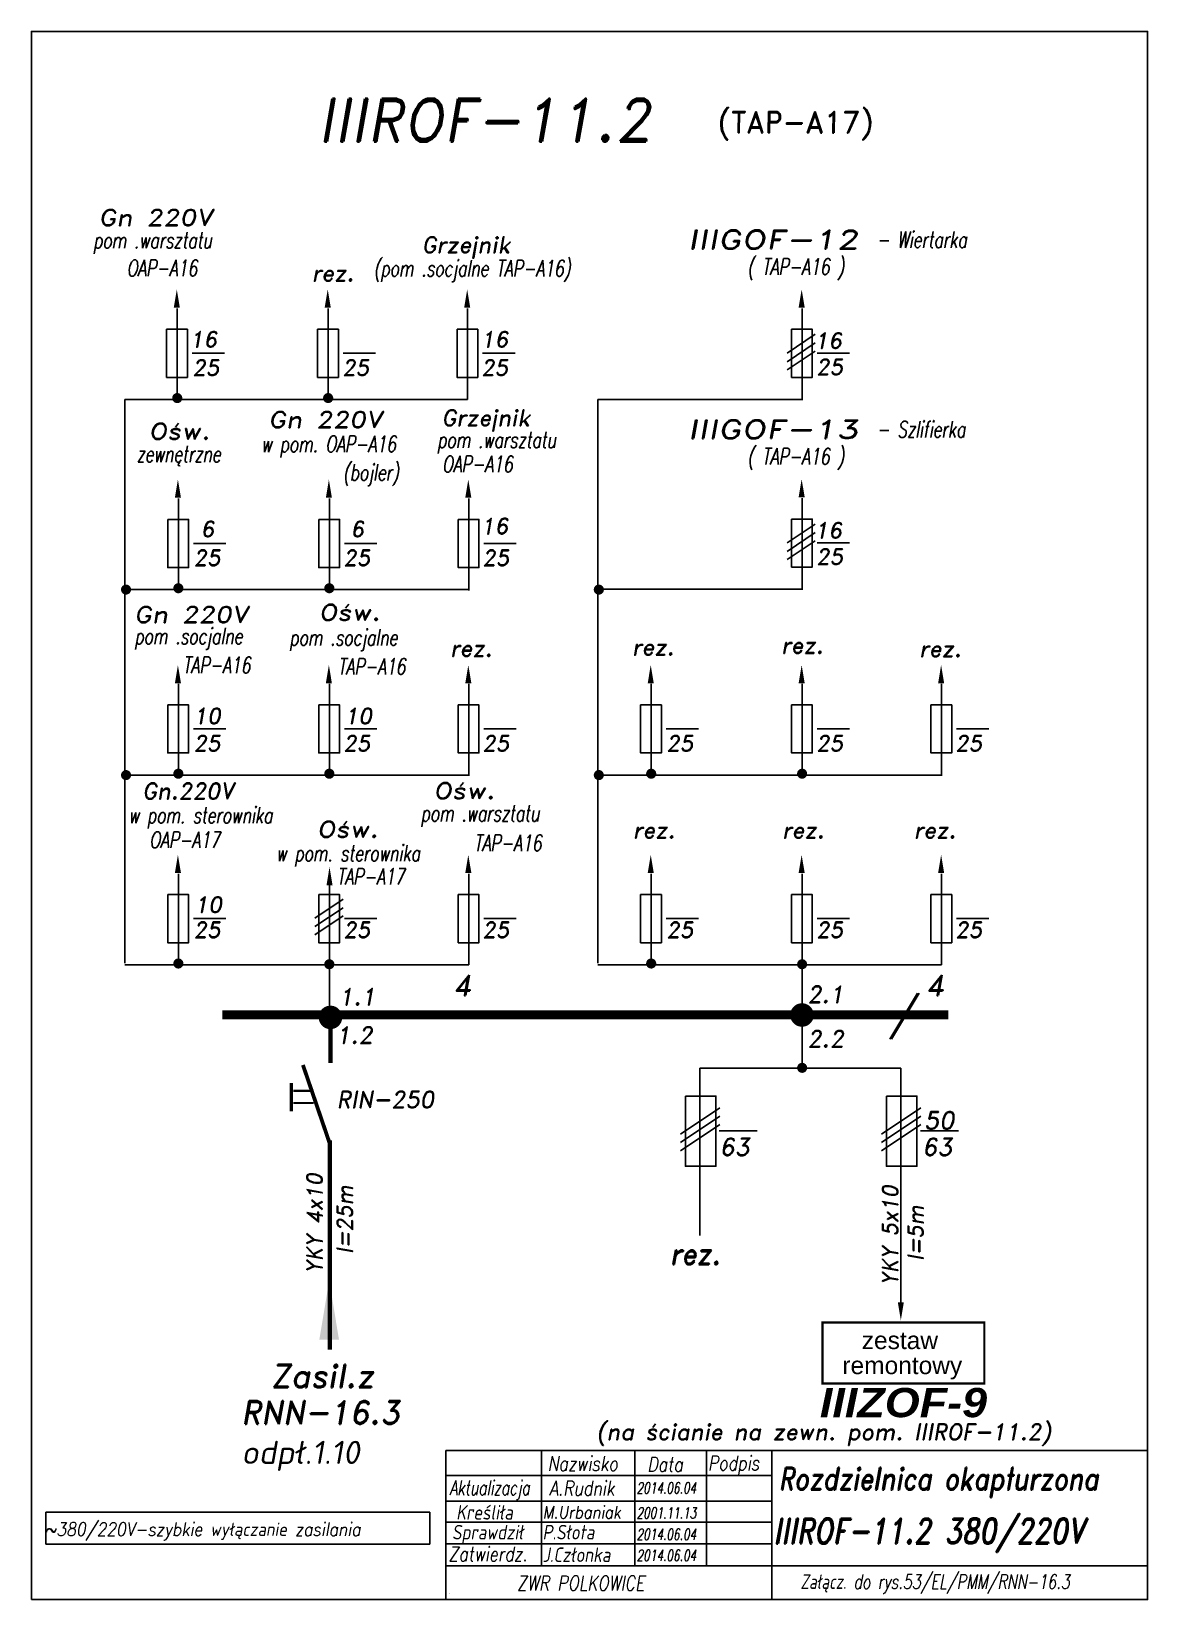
# Model space of a CAD drawing. Header units: millimetres. Extents: x 0 to 210, y 0 to 295.
import ezdxf

# ---------------------------------------------------------------- set-up
doc = ezdxf.new("R2010")
doc.units = ezdxf.units.MM
doc.layers.add('LINIE', color=4, linetype='Continuous')
doc.layers.add('rozdz.rnn-16.3', color=7, linetype='Continuous', lineweight=30)
doc.styles.add('ROMAND', font='romand', dxfattribs={"oblique": 15, "height": 4})
doc.styles.add('ROMANS', font='romans', dxfattribs={"oblique": 15, "height": 3})
doc.styles.add('styl1', font='arial.ttf', dxfattribs={"width": 0.8, "oblique": 10, "height": 2.8})
doc.styles.add('styl2', font='arialbi.ttf')

msp = doc.modelspace()

# ---------------------------------------------------------------- linework, layer by layer
at = {"color": 7}
for p, q in [((27.44, 242.9), (27.44, 225.61)), ((55.84, 242.9), (55.84, 225.61)), ((82.07, 242.9), (82.07, 225.76)), ((145, 242.9), (145, 225.61)), ((147.47, 238.02), (142.17, 234.47)), ((147.47, 236.41), (142.17, 232.86)), ((30.26, 234.46), (36.36, 234.46)), ((58.66, 234.46), (64.76, 234.46)), ((84.89, 234.46), (90.99, 234.46)), ((147.47, 234.87), (142.17, 231.33)), ((147.82, 234.46), (153.92, 234.46)), ((17.59, 225.76), (82.07, 225.76)), ((17.59, 225.76), (17.59, 188.55)), ((106.54, 225.76), (145, 225.76)), ((106.54, 225.76), (106.54, 188.55)), ((27.66, 207.13), (27.66, 189.84)), ((56.06, 207.13), (56.06, 189.84)), ((82.29, 207.13), (82.29, 189.84)), ((145, 207.21), (145, 189.92)), ((147.47, 202.32), (142.17, 198.78)), ((147.47, 200.72), (142.17, 197.17)), ((30.48, 198.69), (36.58, 198.69)), ((58.88, 198.69), (64.97, 198.69)), ((85.11, 198.69), (91.21, 198.69)), ((147.47, 199.18), (142.17, 195.64)), ((147.82, 198.77), (153.92, 198.77)), ((17.59, 190.12), (17.59, 119.7)), ((17.59, 189.99), (82.41, 189.99)), ((106.54, 190.12), (106.54, 119.7)), ((106.54, 190.07), (145, 190.07)), ((27.66, 172.24), (27.66, 154.96)), ((56.06, 172.24), (56.06, 154.96)), ((82.29, 172.24), (82.29, 154.96)), ((116.6, 172.24), (116.6, 154.96)), ((145, 172.24), (145, 154.96)), ((171.23, 172.24), (171.23, 154.96)), ((30.48, 163.8), (36.58, 163.8)), ((58.88, 163.8), (64.97, 163.8)), ((85.11, 163.8), (91.21, 163.8)), ((119.43, 163.8), (125.52, 163.8)), ((147.82, 163.8), (153.92, 163.8)), ((174.06, 163.8), (180.15, 163.8)), ((17.59, 155.1), (82.41, 155.1)), ((106.54, 155.1), (171.35, 155.1)), ((27.66, 136.54), (27.66, 119.26)), ((56.06, 136.54), (56.06, 110)), ((82.29, 136.54), (82.29, 119.4)), ((116.6, 136.54), (116.6, 119.26)), ((145, 136.54), (145, 99.97)), ((171.23, 136.54), (171.23, 119.4)), ((58.63, 131.75), (53.34, 128.21)), ((58.63, 130.14), (53.34, 126.6)), ((30.48, 128.1), (36.58, 128.1)), ((58.63, 128.61), (53.34, 125.06)), ((58.88, 128.1), (64.97, 128.1)), ((85.11, 128.1), (91.21, 128.1)), ((119.43, 128.1), (125.52, 128.1)), ((147.82, 128.1), (153.92, 128.1)), ((174.06, 128.1), (180.15, 128.1)), ((17.59, 119.4), (82.29, 119.4)), ((106.54, 119.4), (171.23, 119.4)), ((166.73, 114.11), (161.53, 105.45)), ((167.02, 114.11), (161.82, 105.45)), ((167.02, 114.11), (161.82, 105.45)), ((125.75, 99.97), (163.59, 99.97)), ((125.75, 99.97), (125.75, 68.5)), ((163.59, 99.97), (163.59, 55.22)), ((49.33, 95.74), (53.05, 95.74)), ((49.33, 95.66), (53.05, 95.66)), ((49.33, 93.47), (53.05, 93.47)), ((49.33, 93.39), (53.05, 93.39)), ((129.5, 92.52), (122.1, 87.57)), ((167.32, 92.52), (159.91, 87.57)), ((129.5, 90.92), (122.1, 85.96)), ((129.5, 89.38), (122.1, 84.42)), ((167.32, 90.92), (159.91, 85.96)), ((167.32, 89.38), (159.91, 84.42)), ((129.37, 88.18), (136.52, 88.18)), ((167.29, 88.18), (174.44, 88.18)), ((113.54, 28.08), (113.54, 6.37)), ((126.99, 28.08), (126.99, 6.37)), ((77.99, 23.35), (139.21, 23.35)), ((77.99, 18.51), (139.26, 18.51)), ((2.7, 10.43), (2.7, 16.43)), ((2.7, 16.43), (74.94, 16.43)), ((74.94, 16.43), (74.94, 10.43)), ((77.99, 14.56), (139.35, 14.56)), ((74.94, 10.43), (2.7, 10.43)), ((77.99, 10.52), (139.26, 10.52)), ((139.31, 6.84), (139.31, 0)), ((78.64, 1.07), (78.64, 1.07)), ((78.64, 1.07), (78.64, 1.07))]:
    msp.add_line(p, q, dxfattribs=at)
msp.add_lwpolyline([(0, 0), (210, 0), (210, 295), (0, 295)], close=True)
for points in [[(25.45, 238.96), (25.45, 229.92), (29.36, 229.92), (29.36, 238.96)], [(53.84, 238.96), (53.84, 229.92), (57.76, 229.92), (57.76, 238.96)], [(80.08, 238.96), (80.08, 229.92), (83.99, 229.92), (83.99, 238.96)], [(143.01, 238.96), (143.01, 229.92), (146.92, 229.92), (146.92, 238.96)], [(25.67, 203.19), (25.67, 194.14), (29.58, 194.14), (29.58, 203.19)], [(54.06, 203.19), (54.06, 194.14), (57.97, 194.14), (57.97, 203.19)], [(80.3, 203.19), (80.3, 194.14), (84.21, 194.14), (84.21, 203.19)], [(143.01, 203.27), (143.01, 194.23), (146.92, 194.23), (146.92, 203.27)], [(25.67, 168.31), (25.67, 159.26), (29.58, 159.26), (29.58, 168.31)], [(54.06, 168.31), (54.06, 159.26), (57.97, 159.26), (57.97, 168.31)], [(80.3, 168.31), (80.3, 159.26), (84.21, 159.26), (84.21, 168.31)], [(114.61, 168.31), (114.61, 159.26), (118.52, 159.26), (118.52, 168.31)], [(143.01, 168.31), (143.01, 159.26), (146.92, 159.26), (146.92, 168.31)], [(169.24, 168.31), (169.24, 159.26), (173.15, 159.26), (173.15, 168.31)], [(25.67, 132.61), (25.67, 123.56), (29.58, 123.56), (29.58, 132.61)], [(54.06, 132.61), (54.06, 123.56), (57.97, 123.56), (57.97, 132.61)], [(80.3, 132.61), (80.3, 123.56), (84.21, 123.56), (84.21, 132.61)], [(114.61, 132.61), (114.61, 123.56), (118.52, 123.56), (118.52, 132.61)], [(143.01, 132.61), (143.01, 123.56), (146.92, 123.56), (146.92, 132.61)], [(169.24, 132.61), (169.24, 123.56), (173.15, 123.56), (173.15, 132.61)], [(123.05, 94.73), (123.05, 81.52), (128.77, 81.52), (128.77, 94.73)], [(160.87, 94.73), (160.87, 81.52), (166.59, 81.52), (166.59, 94.73)]]:
    msp.add_lwpolyline(points, close=True, dxfattribs=at)
for points, const_width in [([(26.97, 226.02, 1), (27.92, 226.02, 1)], 0.948), ([(55.36, 226.02, 1), (56.31, 226.02, 1)], 0.948), ([(17.34, 189.99, 1), (18.28, 189.99, 1)], 0.948), ([(27.18, 190.25, 1), (28.13, 190.25, 1)], 0.948), ([(55.58, 190.25, 1), (56.53, 190.25, 1)], 0.948), ([(106.28, 189.99, 1), (107.23, 189.99, 1)], 0.948), ([(17.34, 155.1, 1), (18.28, 155.1, 1)], 0.948), ([(27.18, 155.36, 1), (28.13, 155.36, 1)], 0.948), ([(55.58, 155.36, 1), (56.53, 155.36, 1)], 0.948), ([(106.28, 155.1, 1), (107.23, 155.1, 1)], 0.948), ([(116.13, 155.36, 1), (117.08, 155.36, 1)], 0.948), ([(144.53, 155.36, 1), (145.47, 155.36, 1)], 0.948), ([(27.18, 119.66, 1), (28.13, 119.66, 1)], 0.948), ([(55.58, 119.52, 1), (56.53, 119.52, 1)], 0.948), ([(116.13, 119.66, 1), (117.08, 119.66, 1)], 0.948), ([(144.53, 119.52, 1), (145.47, 119.52, 1)], 0.948), ([(143.87, 109.97, 1), (146.08, 109.97, 1)], 2.21), ([(55.16, 109.52, 1), (57.37, 109.52, 1)], 2.21), ([(144.53, 100.03, 1), (145.47, 100.03, 1)], 0.948)]:
    msp.add_lwpolyline(points, format="xyb", close=True, dxfattribs=dict(at, const_width=const_width))
for points, const_width in [([(35.94, 110), (172.51, 110)], 1.71), ([(56.28, 100.95), (56.28, 110.15)], 0.81), ([(56.14, 85.78), (51.09, 100.57)], 0.72), ([(48.92, 97.2), (48.92, 91.85)], 0.63), ([(56.13, 47.01), (56.13, 86.39)], 0.81)]:
    msp.add_lwpolyline(points, dxfattribs=dict(at, const_width=const_width))
for points in [[(27.36, 246.46), (27.93, 243.03), (26.79, 243.03)], [(55.75, 246.46), (56.33, 243.03), (55.18, 243.03)], [(81.99, 246.46), (82.56, 243.03), (81.42, 243.03)], [(144.91, 246.46), (145.49, 243.03), (144.34, 243.03)], [(27.57, 210.69), (28.15, 207.26), (27, 207.26)], [(55.97, 210.69), (56.54, 207.26), (55.4, 207.26)], [(82.2, 210.69), (82.78, 207.26), (81.63, 207.26)], [(144.91, 210.77), (145.49, 207.34), (144.34, 207.34)], [(27.57, 175.8), (28.15, 172.37), (27, 172.37)], [(55.97, 175.8), (56.54, 172.37), (55.4, 172.37)], [(82.2, 175.8), (82.78, 172.37), (81.63, 172.37)], [(116.52, 175.8), (117.09, 172.37), (115.95, 172.37)], [(144.91, 175.8), (145.49, 172.37), (144.34, 172.37)], [(171.15, 175.8), (171.72, 172.37), (170.58, 172.37)], [(27.57, 140.1), (28.15, 136.67), (27, 136.67)], [(82.2, 140.1), (82.78, 136.67), (81.63, 136.67)], [(116.52, 140.1), (117.09, 136.67), (115.95, 136.67)], [(144.91, 140.1), (145.49, 136.67), (144.34, 136.67)], [(171.15, 140.1), (171.72, 136.67), (170.58, 136.67)], [(56.09, 137.8), (56.66, 134.37), (55.52, 134.37)], [(56.03, 60.02), (57.88, 48.89), (54.17, 48.89)], [(163.57, 52.51), (163, 55.94), (164.14, 55.94)]]:
    msp.add_solid(points, dxfattribs=at)
at = {"layer": 'LINIE', "color": 7}
for p, q in [((77.99, 28.08), (210, 28.08)), ((77.99, 28.08), (77.99, 0)), ((95.96, 28.08), (95.96, 6.37)), ((139.31, 28.06), (139.31, 6.37)), ((210, 28.08), (210, 0)), ((77.99, 6.37), (210, 6.37)), ((77.99, 0), (210, 0)), ((78.63, 1.07), (78.63, 1.07))]:
    msp.add_line(p, q, dxfattribs=at)
at = {"layer": 'rozdz.rnn-16.3', "color": 3, "ltscale": 0.3, "const_width": 0.4}
msp.add_lwpolyline([(148.84, 52.13), (179.28, 52.13), (179.28, 40.65), (148.84, 40.65)], close=True, dxfattribs=at)

# ---------------------------------------------------------------- texts
at = {"color": 7, "style": 'ROMAND'}
for s, height, oblique, p in [('IIIROF-11.2', 8, 10, (53.87, 274.31)), ('(TAP-A17)', 4, 1, (129.17, 275.91)), ('Grzejnik ', 3.049, 10, (73.46, 253.33)), ('rez.       ', 3.0492, 10, (52.74, 248)), ('16', 2.97, 10, (29.84, 235.58)), ('16', 2.97, 10, (84.6, 235.58)), ('16', 2.97, 10, (147.38, 235.34)), ('25', 2.97, 10, (30.26, 230.25)), ('25', 2.97, 10, (58.45, 230.25)), ('25', 2.97, 10, (84.6, 230.25)), ('25', 2.97, 10, (147.61, 230.39)), ('Grzejnik ', 3.049, 10, (77.2, 220.79)), ('6', 2.97, 10, (31.84, 199.9)), ('6', 2.97, 10, (60.02, 199.9)), ('16', 2.97, 10, (84.6, 200.45)), ('16', 2.97, 10, (147.38, 199.65)), ('25', 2.97, 10, (147.61, 194.7)), ('25', 2.97, 10, (30.48, 194.48)), ('25', 2.97, 10, (58.66, 194.48)), ('25', 2.97, 10, (84.81, 194.48)), ('rez.       ', 3.0492, 10, (141.05, 177.99)), ('rez.       ', 3.0492, 10, (78.76, 177.42)), ('rez.       ', 3.0492, 10, (112.98, 177.65)), ('rez.       ', 3.0492, 10, (167.02, 177.34)), ('10', 2.97, 10, (30.53, 164.75)), ('10', 2.97, 10, (58.98, 164.75)), ('25', 2.97, 10, (30.48, 159.59)), ('25', 2.97, 10, (58.66, 159.59)), ('25', 2.97, 10, (84.81, 159.59)), ('25', 2.97, 10, (119.43, 159.59)), ('25', 2.97, 10, (147.61, 159.59)), ('25', 2.97, 10, (173.76, 159.59)), ('Gn.220V      ', 3.0492, 10, (20.88, 150.58)), ('rez.       ', 3.0492, 10, (113.15, 143.21)), ('rez.       ', 3.0492, 10, (141.22, 143.21)), ('rez.       ', 3.0492, 10, (165.99, 143.21)), ('10', 2.97, 10, (30.75, 129.25)), ('25', 2.97, 10, (30.48, 124.51)), ('25', 2.97, 10, (58.66, 124.51)), ('25', 2.97, 10, (84.81, 124.51)), ('25', 2.97, 10, (119.43, 124.51)), ('25', 2.97, 10, (147.61, 124.51)), ('25', 2.97, 10, (173.76, 124.51)), ('4', 3.87, 10, (79.33, 113.62)), ('2.1   ', 3.15, 10, (145.97, 112.28)), ('4', 3.87, 10, (168.27, 113.62)), ('1.1   ', 3.15, 10, (57.89, 111.83)), ('1.2', 3.15, 10, (57.35, 104.62)), ('2.2   ', 3.15, 10, (145.97, 103.91)), ('RIN-250     ', 3.15, 10, (57.41, 92.5)), ('50', 3.33, 10, (167.92, 88.48)), ('63', 3.33, 10, (129.44, 83.48)), ('63', 3.33, 10, (167.56, 83.48)), ('Zasil.z ', 4.356, 10, (45.07, 39.88)), ('RNN-16.3', 4.356, 10, (39.49, 33.02)), ('(na ścianie na zewn. pom. IIIROF-11.2)', 3.0492, 10, (106.36, 30.03)), ('odpł.1.10', 4.356, 10, (39.49, 25.52))]:
    msp.add_text(s, height=height, dxfattribs=dict(at, oblique=oblique)).set_placement(p)
at = {"color": 7, "oblique": 10}
for s, height, style, width, p in [('Gn 220V       ', 3.0492, 'ROMAND', 1.2, (12.67, 258.45)), ('pom .warsztatu  ', 3.0492, 'ROMAND', 0.7, (11.64, 254.19)), ('IIIGOF-12', 3.501, 'ROMAND', 1.4, (123.5, 254.08)), ('- Wiertarka', 3.0492, 'ROMAND', 0.7, (159.05, 254.3)), ('OAP-A16', 3.049, 'ROMAND', 0.7, (17.94, 248.95)), ('(pom .socjalne TAP-A16)   ', 3.0492, 'ROMAND', 0.7, (64.4, 248.91)), ('( TAP-A16 )   ', 3.0492, 'ROMAND', 0.7, (134.71, 249.22)), ('Ośw.       ', 3.0492, 'ROMAND', 1.2, (22.07, 218.25)), ('Gn 220V       ', 3.0492, 'ROMAND', 1.2, (44.59, 220.44)), ('IIIGOF-13', 3.501, 'ROMAND', 1.4, (123.5, 218.39)), ('- Szlifierka', 3.0492, 'ROMAND', 0.7, (159.05, 218.61)), ('w pom. OAP-A16 ', 3.0492, 'ROMAND', 0.7, (43.25, 215.86)), ('pom .warsztatu  ', 3.0492, 'ROMAND', 0.7, (76.37, 216.64)), ('zewnętrzne  ', 3.0492, 'ROMAND', 0.7, (19.79, 213.97)), ('( TAP-A16 )   ', 3.0492, 'ROMAND', 0.7, (134.71, 213.53)), ('(bojler)', 3.049, 'ROMAND', 0.7, (58.63, 210.52)), ('OAP-A16', 3.049, 'ROMAND', 0.7, (77.28, 212.09)), ('Gn 220V       ', 3.0492, 'ROMAND', 1.2, (19.35, 183.77)), ('Ośw.       ', 3.0492, 'ROMAND', 1.2, (54.08, 184.18)), ('pom .socjalne ', 3.0492, 'ROMAND', 0.7, (19.4, 179.73)), ('pom .socjalne ', 3.0492, 'ROMAND', 0.7, (48.55, 179.47)), ('TAP-A16 ', 3.049, 'ROMAND', 0.7, (28.51, 174.27)), ('TAP-A16 ', 3.049, 'ROMAND', 0.7, (57.66, 174.01)), ('Ośw.       ', 3.0492, 'ROMAND', 1.2, (75.64, 150.64)), ('w pom. sterownika', 3.0492, 'ROMAND', 0.7, (18.29, 146.04)), ('pom .warsztatu  ', 3.0492, 'ROMAND', 0.7, (73.25, 146.4)), ('Ośw.       ', 3.0492, 'ROMAND', 1.2, (53.72, 143.38)), ('OAP-A17', 3.049, 'ROMAND', 0.7, (22.21, 141.39)), ('w pom. sterownika', 3.0492, 'ROMAND', 0.7, (46.03, 138.9)), ('TAP-A16', 3.049, 'ROMAND', 0.7, (83.27, 140.81)), ('TAP-A17', 3.049, 'ROMAND', 0.7, (57.47, 134.49)), ('rez.', 4.05, 'ROMAND', 0.9, (120.12, 63.01)), ('Nazwisko', 2.736, 'ROMANS', 0.8, (97.1, 24.23)), ('Data', 2.736, 'ROMANS', 0.8, (115.88, 24.08)), ('Podpis', 2.736, 'ROMANS', 0.8, (127.26, 24.32)), ('Rozdzielnica okapturzona', 4.24, 'ROMAND', 0.8, (140.58, 20.64)), ('Aktualizacja', 2.736, 'ROMANS', 0.7, (78.64, 19.68)), ('A.Rudnik', 2.736, 'ROMANS', 0.8, (97.39, 19.58)), ('2014.06.04', 2.08, 'ROMANS', 0.7, (113.85, 19.96)), ('Kreśliła', 2.736, 'ROMANS', 0.8, (79.92, 15.05)), ('M.Urbaniak', 2.32, 'ROMANS', 0.87, (96.17, 15.29)), (' ~380/220V-szybkie wyłączanie zasilania', 2.5, 'ROMAND', 0.86, (1.02, 11.98)), ('2001.11.13', 2.08, 'ROMANS', 0.7, (113.85, 15.28)), ('IIIROF-11.2 380/220V', 4.72, 'ROMAND', 0.8, (139.62, 10.55)), ('Sprawdził', 2.736, 'ROMANS', 0.8, (79.13, 11.32)), ('P.Słota', 2.736, 'ROMANS', 0.8, (96.17, 11.33)), ('2014.06.04', 2.08, 'ROMANS', 0.7, (113.85, 11.24)), ('Zatwierdz.', 2.736, 'ROMANS', 0.8, (78.47, 7.21)), ('J.Członka', 2.736, 'ROMANS', 0.8, (96.17, 7.08)), ('2014.06.04', 2.08, 'ROMANS', 0.7, (113.85, 7.27)), ('ZWR POLKOWICE', 2.736, 'ROMANS', 0.8, (91.34, 1.74)), ('Załącz. do rys.53/EL/PMM/RNN-16.3', 2.736, 'ROMANS', 0.72, (144.68, 2.01))]:
    msp.add_text(s, height=height, dxfattribs=dict(at, style=style, width=width)).set_placement(p)
at = {"color": 7, "style": 'ROMAND', "oblique": 10}
for s, p in [('YKY 4x10', (54.71, 61.31)), ('l=25m ', (60.4, 64.99)), ('YKY 5x10', (163, 59.06)), ('l=5m ', (167.8, 63.7))]:
    msp.add_text(s, height=2.88, rotation=90, dxfattribs=at).set_placement(p)
at = {"layer": 'rozdz.rnn-16.3', "color": 7, "style": 'styl1'}
for s, p in [('zestaw', (156.22, 47.13)), ('remontowy', (152.57, 42.42))]:
    msp.add_text(s, height=3.3, dxfattribs=at).set_placement(p)
at = {"layer": 'rozdz.rnn-16.3', "color": 7, "style": 'styl2', "width": 1.1}
msp.add_text('IIIZOF-9', height=5.5, dxfattribs=at).set_placement((148.34, 34.32))

doc.saveas('drawing.dxf')
